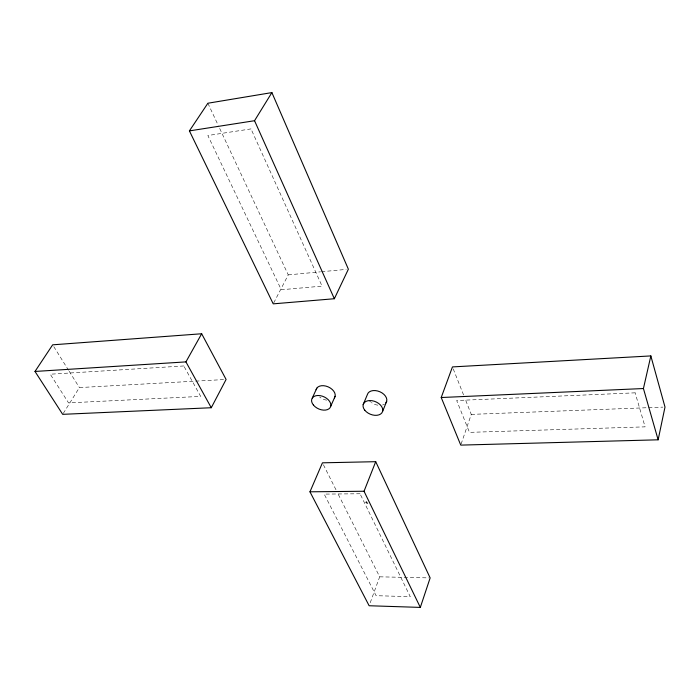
<?xml version="1.0" encoding="UTF-8"?>
<svg xmlns="http://www.w3.org/2000/svg" width="700" height="700" viewBox="0 0 700 700"><rect width="100%" height="100%" fill="white"/><g stroke="black" fill="none" stroke-linecap="round" stroke-linejoin="round"><path stroke-width="0.53" stroke-dasharray="3.5 2.62" d="M461.108 444.089L471.266 414.382L464.861 398.221M370.221 602.753L379.68 576.826L337.61 493.028M273.726 302.89L288.251 274.881L218.505 125.921M63.262 413.42L79.397 387.581L194.582 381.203M288.251 274.881L320.46 271.836M321.527 271.731L346.22 269.395M195.668 381.141L223.921 379.575M471.266 414.382L662.821 407.129M365.942 502.373L366.984 502.364M379.68 576.826L429.065 577.894M53.795 346.649L68.582 370.3M69.151 371.21L79.397 387.581M323.426 464.774L337.12 492.056M366.608 501.576L367.369 503.151M207.883 103.233L218.041 124.933M453.25 368.935L464.468 397.215M384.493 404.145A10.246 6.799 22.4 0 1 382.585 404.976M377.816 405.178A10.246 6.799 22.4 0 1 371.368 402.526M370.694 402.01A10.246 6.799 22.4 0 1 368.97 400.277M326.681 400.155A10.098 6.624 24.2 0 1 319.655 397.023M367.938 503.064A1.164 0.709 21.7 0 1 366.459 503.073A1.164 0.709 21.7 0 1 365.925 501.961A1.164 0.709 21.7 0 1 367.404 501.952M251.002 128.905L207.856 135.52L281.286 289.756L322.07 286.125L251.002 128.905M183.776 365.96L50.251 374.211L68.539 402.885L200.681 396.392L183.776 365.96M635.136 392.831L456.68 400.514L469.481 432.355L645.094 426.851L635.136 392.831M360.045 493.762L324.188 494.104L376.101 595.691L410.252 596.671L360.045 493.762"/><path stroke-width="1.05" d="M658.14 439.81L665 407.05L650.843 355.924L452.454 366.914L441.219 397.521L460.758 445.113L658.14 439.81L643.431 388.535L650.843 355.924M420.324 607.407L430.141 577.911L375.716 461.685L322.446 462.823L309.96 491.811L369.136 605.745L420.324 607.407L364.035 491.251L375.716 461.685M382.62 411.346L386.68 401.31M363.16 404.618L367.351 394.642A10.246 6.799 22.4 0 1 380.021 391.825A10.246 6.799 22.4 0 1 385.884 402.894M330.759 406.166L335.125 396.305M312.331 397.959L316.811 388.15M334.346 298.734L348.373 269.194L271.889 92.593L207.883 103.233L189.411 130.891L273.227 303.852L334.346 298.734L254.537 120.715L271.889 92.593M211.269 407.733L226.1 379.453L201.67 333.76L52.657 344.829L35 371.455L62.685 414.339L211.269 407.733L185.929 361.891L201.67 333.76M189.411 130.891L254.537 120.715M35 371.455L185.929 361.891M441.219 397.521L643.431 388.535M309.96 491.811L364.035 491.251M316.129 389.734A10.098 6.624 24.2 0 1 328.3 386.925A10.098 6.624 24.2 0 1 334.408 397.88M364.761 410.191A10.316 6.79 22.4 0 0 381.824 412.93A10.316 6.79 22.4 0 0 372.111 400.715A10.316 6.79 22.4 0 0 364.761 410.191M313.416 405.055A10.167 6.606 24.2 0 0 330.059 407.741A10.167 6.606 24.2 0 0 320.171 395.658A10.167 6.606 24.2 0 0 313.416 405.055"/></g></svg>
